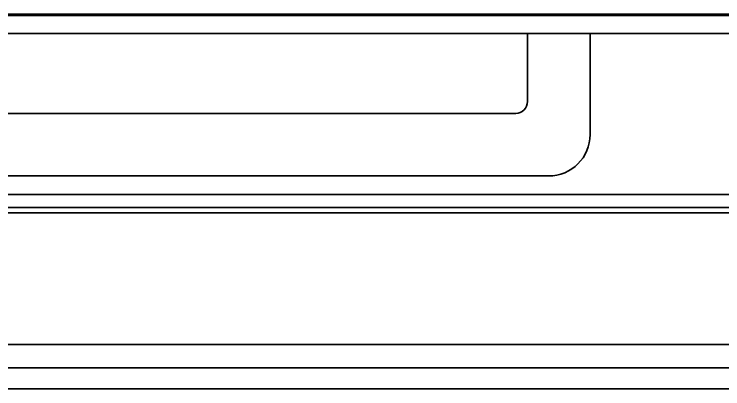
# Model space of a CAD drawing. Extents: x 6569 to 10251, y -294 to 3435.
# Drawn here: x 8765.2 to 8884.4, y 1270.8 to 1333.8 of the extents above; entities that cross this region are included whole.
import ezdxf

# ---------------------------------------------------------------- set-up
doc = ezdxf.new("R2010")
doc.units = 0
doc.header["$LTSCALE"] = 5
doc.layers.add('1', color=7, linetype='CONTINUOUS', true_color=0xffffff)

msp = doc.modelspace()

# ---------------------------------------------------------------- linework, layer by layer
at = {"layer": '1', "color": 7, "linetype": 'Continuous', "lineweight": 35}
for p, q in [((8538.56, 1333.58), (8931.56, 1333.58)), ((8587.06, 1333.83), (8929.06, 1333.83)), ((9067.56, 1330.58), (8538.56, 1330.58)), ((8851.56, 1330.58), (8851.56, 1319.13)), ((8862.06, 1330.58), (8862.06, 1313.6)), ((8849.56, 1317.13), (8632.11, 1317.13)), ((8855.09, 1306.63), (8599.84, 1306.63)), ((8596.81, 1303.53), (9009.32, 1303.53)), ((9009.06, 1301.33), (8597.06, 1301.33)), ((9066.63, 1300.43), (8539.5, 1300.43)), ((8540.28, 1278.28), (9065.85, 1278.28)), ((9005.82, 1274.33), (8600.31, 1274.33)), ((9006.86, 1270.83), (8599.27, 1270.83))]:
    msp.add_line(p, q, dxfattribs=at)
for centre, major_axis, ratio, start_param, end_param in [((8849.56, 1319.13), (1.41, -1.41), 0.999695, 5.497939, 7.068431), ((8855.04, 1313.65), (4.99, -4.99), 0.992433, 5.501585, 7.064785)]:
    msp.add_ellipse(centre, major_axis=major_axis, ratio=ratio, start_param=start_param, end_param=end_param, dxfattribs=at)

doc.saveas('drawing.dxf')
